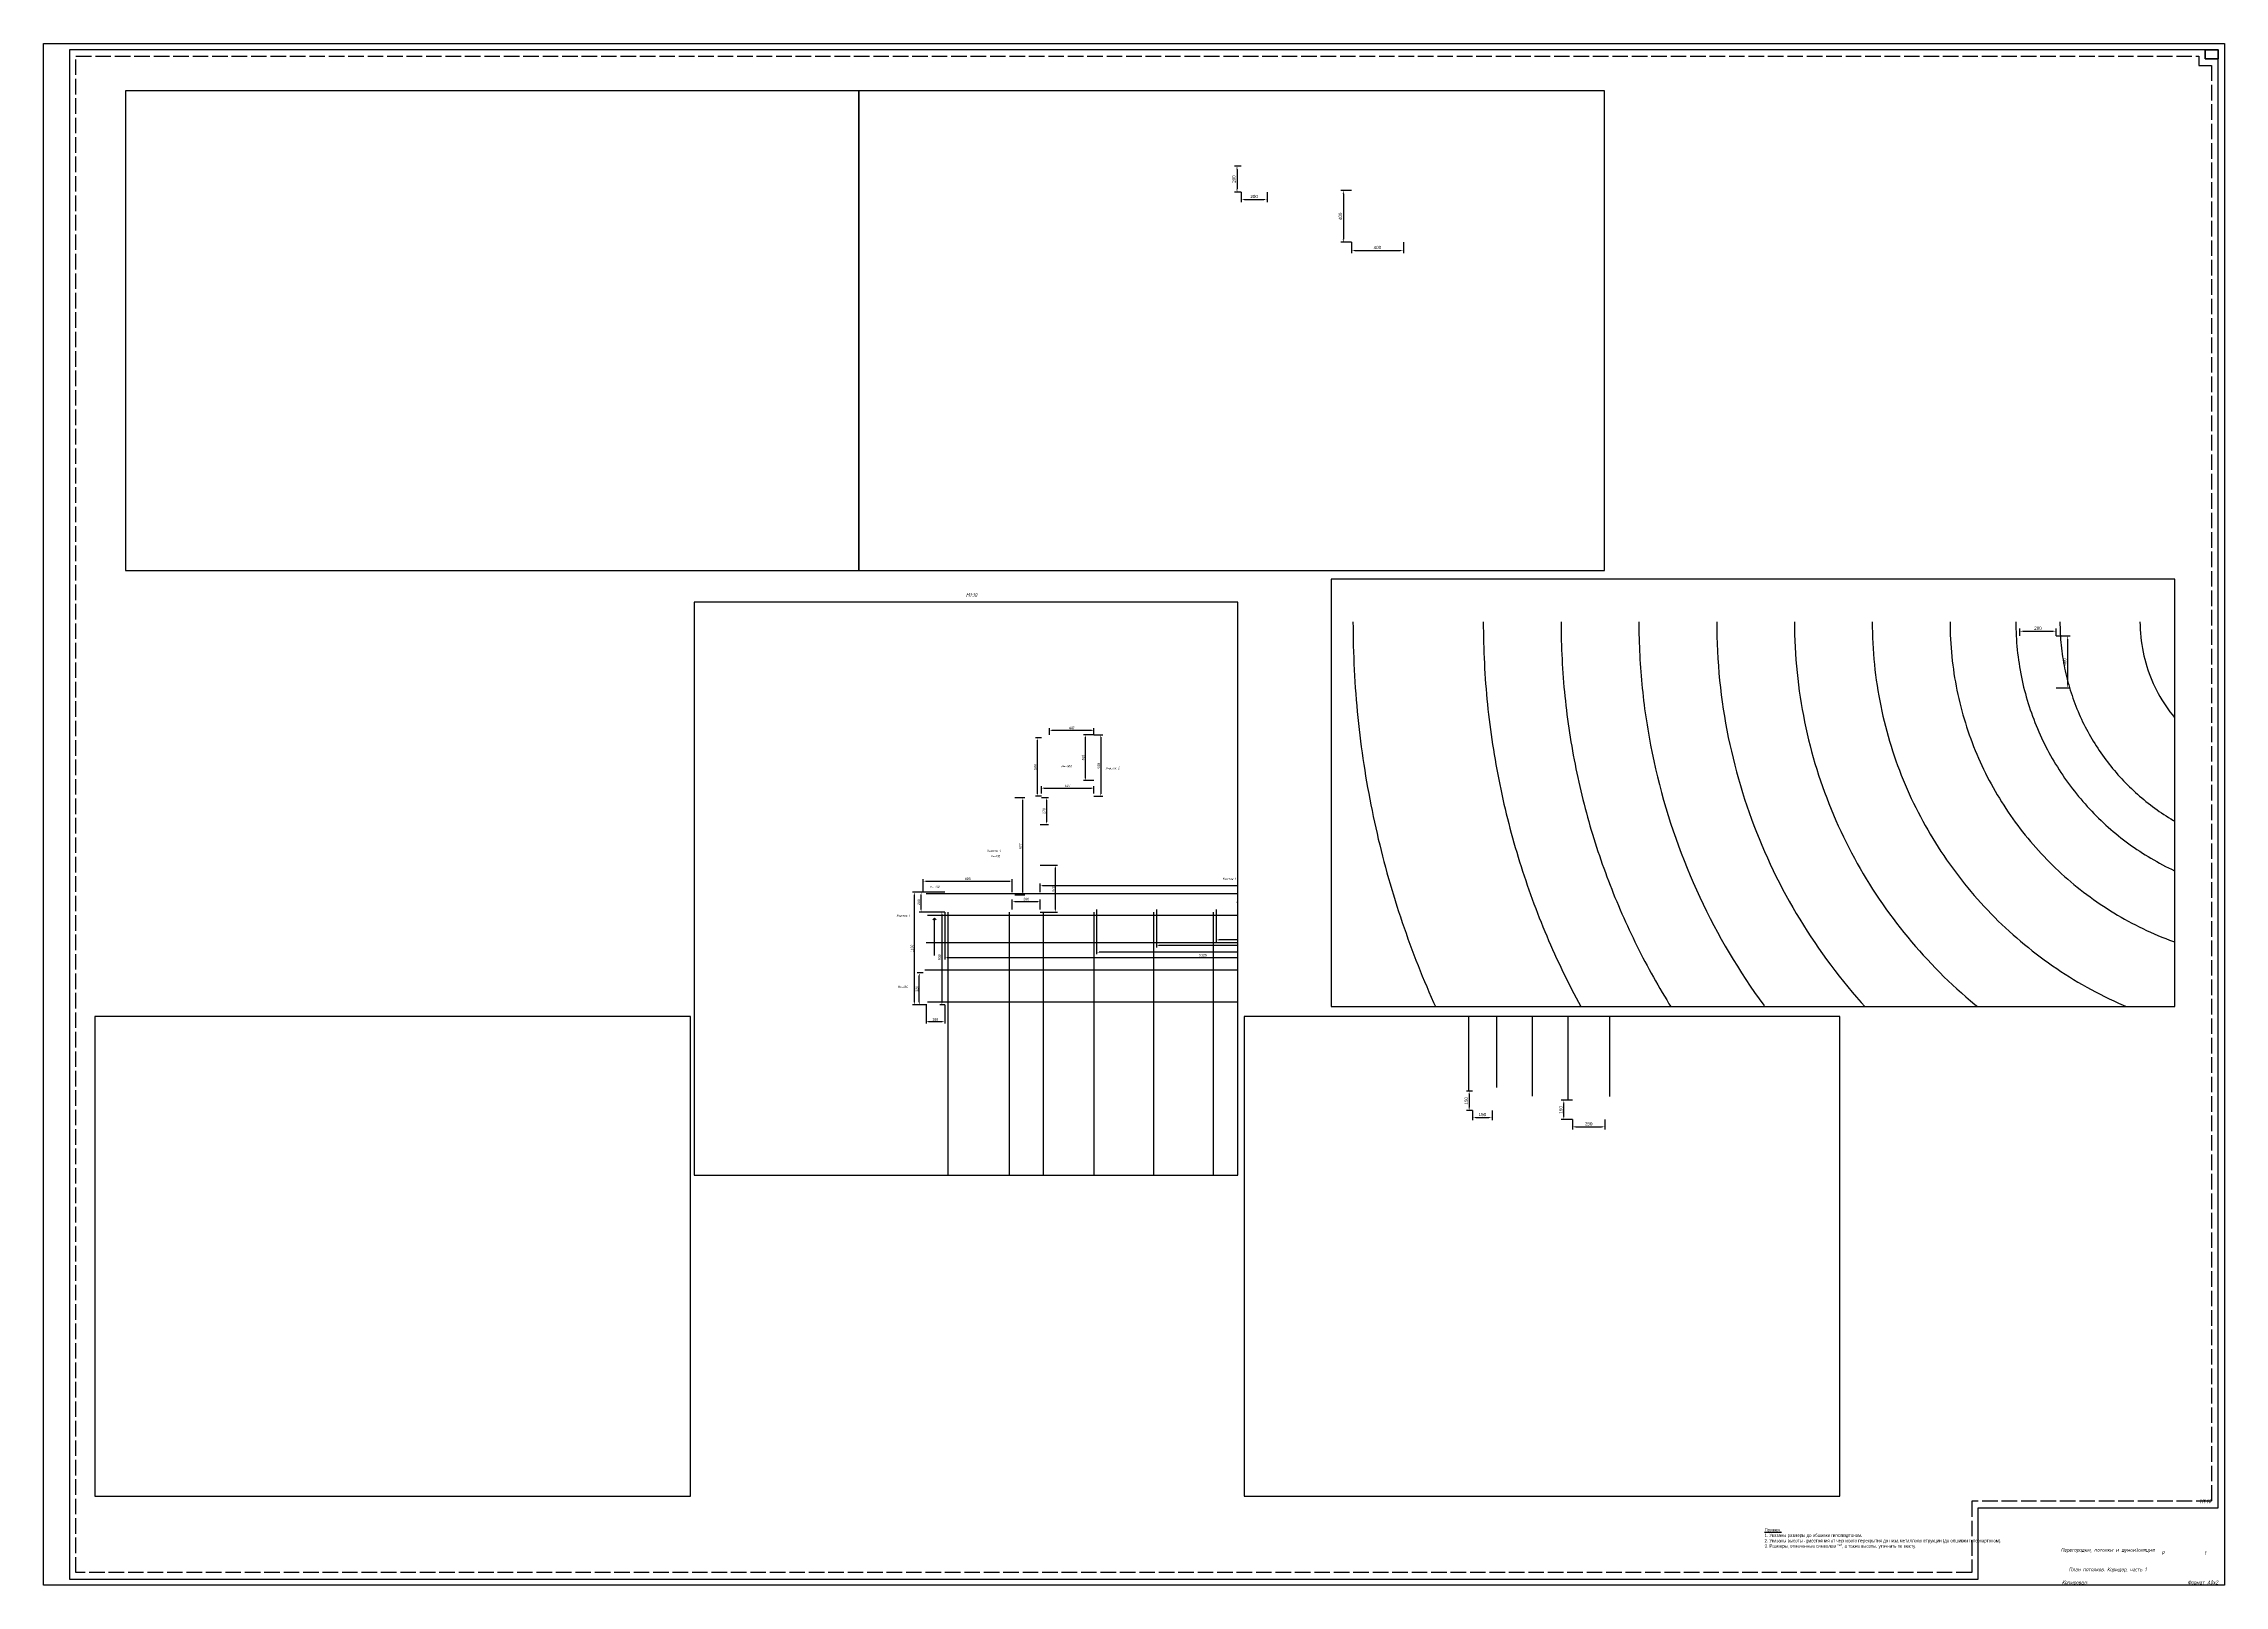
# Paper-space layout 'Лист1' of a CAD drawing. Header units: millimetres. Extents: x 112 to 1794, y 48 to 1237.
# The model-space entities are those that its viewports show. They can reach past a viewport. Long polylines and large blocks are cut down to what shows.
import ezdxf
from ezdxf.enums import TextEntityAlignment as Align

# ---------------------------------------------------------------- set-up
doc = ezdxf.new("R2010")
doc.units = ezdxf.units.MM
doc.header["$PDMODE"] = 34
doc.header["$PDSIZE"] = 25
doc.linetypes.add('ACAD_ISO02W100', pattern=[15, 12, -3])
doc.linetypes.add('ACAD_ISO10W100', pattern=[18.5, 12, -3, 0.5, -3])
doc.layers.add('08 Размеры', color=7, linetype='Continuous')
doc.layers.add('stamp', color=7, linetype='Continuous')
doc.layers.add('100 noprint', color=1, linetype='Continuous', plot=False)
doc.styles.get("Standard").update_dxf_attribs({"font": 'Ubuntu-R.ttf'})
doc.styles.add('ГОСТ-ISOCPEUR', font='isocpeui.ttf', dxfattribs={"width": 0.8})
doc.dimstyles.new('ISO-25', dxfattribs={"dimtxt": 2.5, "dimasz": 2.5, "dimexe": 1.25, "dimexo": 0.625, "dimtad": 1, "dimtxsty": 'Standard', "dimcen": 2.5, "dimadec": 0, "dimazin": 0, "dimtfac": 1, "dimtmove": 0, "dimatfit": 3, "dimfxl": 1, "dimarcsym": 0})

# ---------------------------------------------------------------- blocks, each defined once
blk = doc.blocks.new('*D2299')
at = {"layer": '08 Размеры', "color": 0, "lineweight": -2}
for p, q in [((7714, 8720), (7576, 8720)), ((7596, 7615), (7596, 8695)), ((7696, 7590), (7576, 7590))]:
    blk.add_line(p, q, dxfattribs=at)
at = {"layer": '08 Размеры', "color": 0}
for points in [[(7600, 8695), (7591, 8695), (7596, 8720)], [(7591, 7615), (7600, 7615), (7596, 7590)]]:
    blk.add_solid(points, dxfattribs=at)
at = {"layer": 'Defpoints', "color": 0}
for p in [(7596, 8720), (7714, 8720), (7696, 7590)]:
    blk.add_point(p, dxfattribs=at)
at = {"layer": '08 Размеры', "color": 0, "insert": (7572, 8155), "char_height": 25, "attachment_point": 5, "rotation": 90}
blk.add_mtext('1130', dxfattribs=at)
blk = doc.blocks.new('*D2300')
at = {"layer": '08 Размеры', "color": 0, "lineweight": -2}
for p, q in [((7686, 8720), (7686, 8851)), ((7711, 8831), (8554, 8831)), ((8579, 8720), (8579, 8851))]:
    blk.add_line(p, q, dxfattribs=at)
at = {"layer": '08 Размеры', "color": 0}
for points in [[(7711, 8835), (7711, 8827), (7686, 8831)], [(8554, 8827), (8554, 8835), (8579, 8831)]]:
    blk.add_solid(points, dxfattribs=at)
at = {"layer": 'Defpoints', "color": 0}
for p in [(8579, 8831), (7686, 8720), (8579, 8720)]:
    blk.add_point(p, dxfattribs=at)
at = {"layer": '08 Размеры', "color": 0, "insert": (8132, 8854), "char_height": 25, "attachment_point": 5}
blk.add_mtext('893', dxfattribs=at)
blk = doc.blocks.new('*D2301')
at = {"layer": '08 Размеры', "color": 0, "lineweight": -2}
for p, q in [((7901, 8520), (7853, 8520)), ((7873, 8495), (7873, 7615)), ((7901, 7590), (7853, 7590))]:
    blk.add_line(p, q, dxfattribs=at)
at = {"layer": '08 Размеры', "color": 0}
for points in [[(7877, 8495), (7869, 8495), (7873, 8520)], [(7869, 7615), (7877, 7615), (7873, 7590)]]:
    blk.add_solid(points, dxfattribs=at)
at = {"layer": 'Defpoints', "color": 0}
for p in [(7901, 8520), (7873, 7590), (7901, 7590)]:
    blk.add_point(p, dxfattribs=at)
at = {"layer": '08 Размеры', "color": 0, "insert": (7850, 8068), "char_height": 25, "attachment_point": 5, "rotation": 90}
blk.add_mtext('930', dxfattribs=at)
blk = doc.blocks.new('*D2302')
at = {"layer": '08 Размеры', "color": 0, "lineweight": -2}
for p, q in [((7901, 8520), (7901, 8045)), ((13026, 8520), (13026, 8045)), ((7926, 8065), (13001, 8065))]:
    blk.add_line(p, q, dxfattribs=at)
at = {"layer": '08 Размеры', "color": 0}
for points in [[(7926, 8069), (7926, 8061), (7901, 8065)], [(13001, 8061), (13001, 8069), (13026, 8065)]]:
    blk.add_solid(points, dxfattribs=at)
at = {"layer": 'Defpoints', "color": 0}
for p in [(7901, 8520), (13026, 8520), (13026, 8065)]:
    blk.add_point(p, dxfattribs=at)
at = {"layer": '08 Размеры', "color": 0, "insert": (10493, 8088), "char_height": 25, "attachment_point": 5}
blk.add_mtext('5125', dxfattribs=at)
blk = doc.blocks.new('*D2303')
at = {"layer": '08 Размеры', "color": 0, "lineweight": -2}
for p, q in [((8606, 9670), (8705, 9670)), ((8685, 8718), (8685, 9645)), ((8606, 8693), (8705, 8693))]:
    blk.add_line(p, q, dxfattribs=at)
at = {"layer": '08 Размеры', "color": 0}
for points in [[(8689, 9645), (8681, 9645), (8685, 9670)], [(8681, 8718), (8689, 8718), (8685, 8693)]]:
    blk.add_solid(points, dxfattribs=at)
at = {"layer": 'Defpoints', "color": 0}
for p in [(8606, 9670), (8685, 9670), (8606, 8693)]:
    blk.add_point(p, dxfattribs=at)
at = {"layer": '08 Размеры', "color": 0, "insert": (8662, 9182), "char_height": 25, "attachment_point": 5, "rotation": 90}
blk.add_mtext('977', dxfattribs=at)
blk = doc.blocks.new('*D2304')
at = {"layer": '08 Размеры', "color": 0, "lineweight": -2}
for p, q in [((8859, 8720), (8859, 8808)), ((8884, 8788), (13001, 8788)), ((13026, 8720), (13026, 8808))]:
    blk.add_line(p, q, dxfattribs=at)
at = {"layer": '08 Размеры', "color": 0}
for points in [[(8884, 8792), (8884, 8784), (8859, 8788)], [(13001, 8784), (13001, 8792), (13026, 8788)]]:
    blk.add_solid(points, dxfattribs=at)
at = {"layer": 'Defpoints', "color": 0}
for p in [(13026, 8788), (8859, 8720), (13026, 8720)]:
    blk.add_point(p, dxfattribs=at)
at = {"layer": '08 Размеры', "color": 0, "insert": (10942, 8811), "char_height": 25, "attachment_point": 5}
blk.add_mtext('4168', dxfattribs=at)
blk = doc.blocks.new('*D2308')
at = {"layer": '08 Размеры', "color": 0, "lineweight": -2}
for p, q in [((7714, 7590), (7714, 7401)), ((7901, 7590), (7901, 7401)), ((7739, 7421), (7876, 7421))]:
    blk.add_line(p, q, dxfattribs=at)
at = {"layer": '08 Размеры', "color": 0}
for points in [[(7739, 7425), (7739, 7417), (7714, 7421)], [(7876, 7417), (7876, 7425), (7901, 7421)]]:
    blk.add_solid(points, dxfattribs=at)
at = {"layer": 'Defpoints', "color": 0}
for p in [(7714, 7590), (7901, 7590), (7901, 7421)]:
    blk.add_point(p, dxfattribs=at)
at = {"layer": '08 Размеры', "color": 0, "insert": (7807, 7444), "char_height": 25, "attachment_point": 5}
blk.add_mtext('188', dxfattribs=at)
blk = doc.blocks.new('*D2309')
at = {"layer": '08 Размеры', "color": 0, "lineweight": -2}
for p, q in [((7686, 7910), (7626, 7910)), ((7646, 7615), (7646, 7885)), ((7723, 7590), (7626, 7590))]:
    blk.add_line(p, q, dxfattribs=at)
at = {"layer": '08 Размеры', "color": 0}
for points in [[(7650, 7885), (7642, 7885), (7646, 7910)], [(7642, 7615), (7650, 7615), (7646, 7590)]]:
    blk.add_solid(points, dxfattribs=at)
at = {"layer": 'Defpoints', "color": 0}
for p in [(7646, 7910), (7686, 7910), (7723, 7590)]:
    blk.add_point(p, dxfattribs=at)
at = {"layer": '08 Размеры', "color": 0, "insert": (7623, 7750), "char_height": 25, "attachment_point": 5, "rotation": 90}
blk.add_mtext('320', dxfattribs=at)
blk = doc.blocks.new('*D2310')
at = {"layer": '08 Размеры', "color": 0, "lineweight": -2}
for p, q in [((7901, 8720), (7644, 8720)), ((7664, 8545), (7664, 8695)), ((7901, 8520), (7644, 8520))]:
    blk.add_line(p, q, dxfattribs=at)
at = {"layer": '08 Размеры', "color": 0}
for points in [[(7668, 8695), (7660, 8695), (7664, 8720)], [(7660, 8545), (7668, 8545), (7664, 8520)]]:
    blk.add_solid(points, dxfattribs=at)
at = {"layer": 'Defpoints', "color": 0}
for p in [(7664, 8720), (7901, 8720), (7901, 8520)]:
    blk.add_point(p, dxfattribs=at)
at = {"layer": '08 Размеры', "color": 0, "insert": (7641, 8620), "char_height": 25, "attachment_point": 5, "rotation": 90}
blk.add_mtext('200', dxfattribs=at)
blk = doc.blocks.new('*D2312')
at = {"layer": '08 Размеры', "color": 0, "lineweight": -2}
for p, q in [((8579, 8548), (8579, 8648)), ((8604, 8628), (8834, 8628)), ((8859, 8548), (8859, 8648))]:
    blk.add_line(p, q, dxfattribs=at)
at = {"layer": '08 Размеры', "color": 0}
for points in [[(8604, 8632), (8604, 8624), (8579, 8628)], [(8834, 8624), (8834, 8632), (8859, 8628)]]:
    blk.add_solid(points, dxfattribs=at)
at = {"layer": 'Defpoints', "color": 0}
for p in [(8859, 8628), (8579, 8548), (8859, 8548)]:
    blk.add_point(p, dxfattribs=at)
at = {"layer": '08 Размеры', "color": 0, "insert": (8719, 8651), "char_height": 25, "attachment_point": 5}
blk.add_mtext('280', dxfattribs=at)
blk = doc.blocks.new('*D2317')
at = {"layer": '08 Размеры', "color": 0, "lineweight": -2}
for p, q in [((10626, 8548), (10626, 8221)), ((13026, 8548), (13026, 8221)), ((13001, 8241), (10651, 8241))]:
    blk.add_line(p, q, dxfattribs=at)
at = {"layer": '08 Размеры', "color": 0}
for points in [[(10651, 8245), (10651, 8237), (10626, 8241)], [(13001, 8237), (13001, 8245), (13026, 8241)]]:
    blk.add_solid(points, dxfattribs=at)
at = {"layer": 'Defpoints', "color": 0}
for p in [(10626, 8548), (13026, 8548), (10626, 8241)]:
    blk.add_point(p, dxfattribs=at)
at = {"layer": '08 Размеры', "color": 0, "insert": (11826, 8264), "char_height": 25, "attachment_point": 5}
blk.add_mtext('2400', dxfattribs=at)
blk = doc.blocks.new('*D2318')
at = {"layer": '08 Размеры', "color": 0, "lineweight": -2}
for p, q in [((10026, 8548), (10026, 8165)), ((13026, 8548), (13026, 8165)), ((13001, 8185), (10051, 8185))]:
    blk.add_line(p, q, dxfattribs=at)
at = {"layer": '08 Размеры', "color": 0}
for points in [[(10051, 8189), (10051, 8180), (10026, 8185)], [(13001, 8180), (13001, 8189), (13026, 8185)]]:
    blk.add_solid(points, dxfattribs=at)
at = {"layer": 'Defpoints', "color": 0}
for p in [(10026, 8548), (13026, 8548), (10026, 8185)]:
    blk.add_point(p, dxfattribs=at)
at = {"layer": '08 Размеры', "color": 0, "insert": (11526, 8208), "char_height": 25, "attachment_point": 5}
blk.add_mtext('3000', dxfattribs=at)
blk = doc.blocks.new('*D2319')
at = {"layer": '08 Размеры', "color": 0, "lineweight": -2}
for p, q in [((9426, 8548), (9426, 8098)), ((13026, 8548), (13026, 8098)), ((13001, 8118), (9451, 8118))]:
    blk.add_line(p, q, dxfattribs=at)
at = {"layer": '08 Размеры', "color": 0}
for points in [[(9451, 8122), (9451, 8114), (9426, 8118)], [(13001, 8114), (13001, 8122), (13026, 8118)]]:
    blk.add_solid(points, dxfattribs=at)
at = {"layer": 'Defpoints', "color": 0}
for p in [(9426, 8548), (13026, 8548), (9426, 8118)]:
    blk.add_point(p, dxfattribs=at)
at = {"layer": '08 Размеры', "color": 0, "insert": (11226, 8141), "char_height": 25, "attachment_point": 5}
blk.add_mtext('3600', dxfattribs=at)
blk = doc.blocks.new('*D2320')
at = {"layer": '08 Размеры', "color": 0, "lineweight": -2}
for p, q in [((8871, 9670), (8941, 9670)), ((8921, 9645), (8921, 9425)), ((8859, 9400), (8941, 9400))]:
    blk.add_line(p, q, dxfattribs=at)
at = {"layer": '08 Размеры', "color": 0}
for points in [[(8925, 9645), (8917, 9645), (8921, 9670)], [(8917, 9425), (8925, 9425), (8921, 9400)]]:
    blk.add_solid(points, dxfattribs=at)
at = {"layer": 'Defpoints', "color": 0}
for p in [(8871, 9670), (8859, 9400), (8921, 9400)]:
    blk.add_point(p, dxfattribs=at)
at = {"layer": '08 Размеры', "color": 0, "insert": (8898, 9535), "char_height": 25, "attachment_point": 5, "rotation": 90}
blk.add_mtext('270', dxfattribs=at)
blk = doc.blocks.new('*D2321')
at = {"layer": '08 Размеры', "color": 0, "lineweight": -2}
for p, q in [((8859, 8990), (9032, 8990)), ((9012, 8545), (9012, 8965)), ((8859, 8520), (9032, 8520))]:
    blk.add_line(p, q, dxfattribs=at)
at = {"layer": '08 Размеры', "color": 0}
for points in [[(9016, 8965), (9008, 8965), (9012, 8990)], [(9008, 8545), (9016, 8545), (9012, 8520)]]:
    blk.add_solid(points, dxfattribs=at)
at = {"layer": 'Defpoints', "color": 0}
for p in [(8859, 8990), (9012, 8990), (8859, 8520)]:
    blk.add_point(p, dxfattribs=at)
at = {"layer": '08 Размеры', "color": 0, "insert": (8989, 8750), "char_height": 25, "attachment_point": 5, "rotation": 90}
blk.add_mtext('470', dxfattribs=at)
blk = doc.blocks.new('*D2322')
at = {"layer": '08 Размеры', "color": 0, "lineweight": -2}
for p, q in [((8951, 10300), (8951, 10365)), ((8976, 10345), (9373, 10345)), ((9398, 10300), (9398, 10365))]:
    blk.add_line(p, q, dxfattribs=at)
at = {"layer": '08 Размеры', "color": 0}
for points in [[(8976, 10349), (8976, 10341), (8951, 10345)], [(9373, 10341), (9373, 10349), (9398, 10345)]]:
    blk.add_solid(points, dxfattribs=at)
at = {"layer": 'Defpoints', "color": 0}
for p in [(8951, 10300), (9398, 10345), (9398, 10300)]:
    blk.add_point(p, dxfattribs=at)
at = {"layer": '08 Размеры', "color": 0, "insert": (9175, 10368), "char_height": 25, "attachment_point": 5}
blk.add_mtext('447', dxfattribs=at)
blk = doc.blocks.new('*D2323')
at = {"layer": '08 Размеры', "color": 0, "lineweight": -2}
for p, q in [((8871, 9710), (8871, 9785)), ((8896, 9765), (9373, 9765)), ((9398, 9710), (9398, 9785))]:
    blk.add_line(p, q, dxfattribs=at)
at = {"layer": '08 Размеры', "color": 0}
for points in [[(8896, 9769), (8896, 9761), (8871, 9765)], [(9373, 9761), (9373, 9769), (9398, 9765)]]:
    blk.add_solid(points, dxfattribs=at)
at = {"layer": 'Defpoints', "color": 0}
for p in [(9398, 9765), (8871, 9710), (9398, 9710)]:
    blk.add_point(p, dxfattribs=at)
at = {"layer": '08 Размеры', "color": 0, "insert": (9135, 9788), "char_height": 25, "attachment_point": 5}
blk.add_mtext('527', dxfattribs=at)
blk = doc.blocks.new('*D2324')
at = {"layer": '08 Размеры', "color": 0, "lineweight": -2}
for p, q in [((8871, 10270), (8812, 10270)), ((8832, 9708), (8832, 10245)), ((8871, 9683), (8812, 9683))]:
    blk.add_line(p, q, dxfattribs=at)
at = {"layer": '08 Размеры', "color": 0}
for points in [[(8836, 10245), (8828, 10245), (8832, 10270)], [(8828, 9708), (8836, 9708), (8832, 9683)]]:
    blk.add_solid(points, dxfattribs=at)
at = {"layer": 'Defpoints', "color": 0}
for p in [(8832, 10270), (8871, 10270), (8871, 9683)]:
    blk.add_point(p, dxfattribs=at)
at = {"layer": '08 Размеры', "color": 0, "insert": (8809, 9976), "char_height": 25, "attachment_point": 5, "rotation": 90}
blk.add_mtext('588', dxfattribs=at)
blk = doc.blocks.new('*D2336')
at = {"layer": '08 Размеры', "color": 0, "lineweight": -2}
for p, q in [((9398, 10300), (9293, 10300)), ((9313, 9865), (9313, 10275)), ((9398, 9840), (9293, 9840))]:
    blk.add_line(p, q, dxfattribs=at)
at = {"layer": '08 Размеры', "color": 0}
for points in [[(9317, 10275), (9309, 10275), (9313, 10300)], [(9309, 9865), (9317, 9865), (9313, 9840)]]:
    blk.add_solid(points, dxfattribs=at)
at = {"layer": 'Defpoints', "color": 0}
for p in [(9313, 10300), (9398, 10300), (9398, 9840)]:
    blk.add_point(p, dxfattribs=at)
at = {"layer": '08 Размеры', "color": 0, "insert": (9290, 10070), "char_height": 25, "attachment_point": 5, "rotation": 90}
blk.add_mtext('460', dxfattribs=at)
blk = doc.blocks.new('*D2338')
at = {"layer": '08 Размеры', "color": 0, "lineweight": -2}
for p, q in [((9398, 10300), (9487, 10300)), ((9467, 10275), (9467, 9708)), ((9398, 9683), (9487, 9683))]:
    blk.add_line(p, q, dxfattribs=at)
at = {"layer": '08 Размеры', "color": 0}
for points in [[(9471, 10275), (9463, 10275), (9467, 10300)], [(9463, 9708), (9471, 9708), (9467, 9683)]]:
    blk.add_solid(points, dxfattribs=at)
at = {"layer": 'Defpoints', "color": 0}
for p in [(9398, 10300), (9398, 9683), (9467, 9683)]:
    blk.add_point(p, dxfattribs=at)
at = {"layer": '08 Размеры', "color": 0, "insert": (9444, 9991), "char_height": 25, "attachment_point": 5, "rotation": 90}
blk.add_mtext('618', dxfattribs=at)
blk = doc.blocks.new('*D2453')
at = {"layer": '08 Размеры', "color": 0, "lineweight": -2}
for p, q in [((19777, 3663), (19777, 3587)), ((19802, 3607), (20002, 3607)), ((20027, 3663), (20027, 3587))]:
    blk.add_line(p, q, dxfattribs=at)
at = {"layer": '08 Размеры', "color": 0}
for points in [[(19802, 3612), (19802, 3603), (19777, 3607)], [(20002, 3603), (20002, 3612), (20027, 3607)]]:
    blk.add_solid(points, dxfattribs=at)
at = {"layer": 'Defpoints', "color": 0}
for p in [(19777, 3663), (20027, 3663), (20027, 3607)]:
    blk.add_point(p, dxfattribs=at)
at = {"layer": '08 Размеры', "color": 0, "insert": (19902, 3630), "char_height": 25, "attachment_point": 5}
blk.add_mtext('250', dxfattribs=at)
blk = doc.blocks.new('*D2454')
at = {"layer": '08 Размеры', "color": 0, "lineweight": -2}
for p, q in [((19777, 3813), (19690, 3813)), ((19710, 3688), (19710, 3788)), ((19777, 3663), (19690, 3663))]:
    blk.add_line(p, q, dxfattribs=at)
at = {"layer": '08 Размеры', "color": 0}
for points in [[(19714, 3788), (19706, 3788), (19710, 3813)], [(19706, 3688), (19714, 3688), (19710, 3663)]]:
    blk.add_solid(points, dxfattribs=at)
at = {"layer": 'Defpoints', "color": 0}
for p in [(19710, 3813), (19777, 3813), (19777, 3663)]:
    blk.add_point(p, dxfattribs=at)
at = {"layer": '08 Размеры', "color": 0, "insert": (19687, 3738), "char_height": 25, "attachment_point": 5, "rotation": 90}
blk.add_mtext('150', dxfattribs=at)
blk = doc.blocks.new('*D2600')
at = {"layer": '08 Размеры', "color": 0, "lineweight": -2}
for p, q in [((19007, 3883), (18960, 3883)), ((19007, 3733), (18960, 3733)), ((18980, 3858), (18980, 3758))]:
    blk.add_line(p, q, dxfattribs=at)
at = {"layer": '08 Размеры', "color": 0}
for points in [[(18985, 3858), (18976, 3858), (18980, 3883)], [(18976, 3758), (18985, 3758), (18980, 3733)]]:
    blk.add_solid(points, dxfattribs=at)
at = {"layer": 'Defpoints', "color": 0}
for p in [(19007, 3883), (18980, 3733), (19007, 3733)]:
    blk.add_point(p, dxfattribs=at)
at = {"layer": '08 Размеры', "color": 0, "insert": (18957, 3808), "char_height": 25, "attachment_point": 5, "rotation": 90}
blk.add_mtext('150', dxfattribs=at)
blk = doc.blocks.new('*D2601')
at = {"layer": '08 Размеры', "color": 0, "lineweight": -2}
for p, q in [((4682, -4869), (4682, -4813)), ((4707, -4833), (4937, -4833)), ((4962, -4869), (4962, -4813))]:
    blk.add_line(p, q, dxfattribs=at)
at = {"layer": '08 Размеры', "color": 0}
for points in [[(4707, -4829), (4707, -4837), (4682, -4833)], [(4937, -4837), (4937, -4829), (4962, -4833)]]:
    blk.add_solid(points, dxfattribs=at)
at = {"layer": 'Defpoints', "color": 0}
for p in [(4682, -4869), (4962, -4833), (4962, -4869)]:
    blk.add_point(p, dxfattribs=at)
at = {"layer": '08 Размеры', "color": 0, "insert": (4822, -4810), "char_height": 25, "attachment_point": 5}
blk.add_mtext('280', dxfattribs=at)
blk = doc.blocks.new('*D2602')
at = {"layer": '08 Размеры', "color": 0, "lineweight": -2}
for p, q in [((4962, -4869), (5071, -4869)), ((5051, -4894), (5051, -5244)), ((4962, -5269), (5071, -5269))]:
    blk.add_line(p, q, dxfattribs=at)
at = {"layer": '08 Размеры', "color": 0}
for points in [[(5055, -4894), (5047, -4894), (5051, -4869)], [(5047, -5244), (5055, -5244), (5051, -5269)]]:
    blk.add_solid(points, dxfattribs=at)
at = {"layer": 'Defpoints', "color": 0}
for p in [(4962, -4869), (4962, -5269), (5051, -5269)]:
    blk.add_point(p, dxfattribs=at)
at = {"layer": '08 Размеры', "color": 0, "insert": (5028, -5069), "char_height": 25, "attachment_point": 5, "rotation": 90}
blk.add_mtext('400', dxfattribs=at)
blk = doc.blocks.new('*D2603')
at = {"layer": '08 Размеры', "color": 0, "lineweight": -2}
for p, q in [((-2792, 22396), (-2844, 22396)), ((-2824, 22371), (-2824, 22221)), ((-2792, 22196), (-2844, 22196))]:
    blk.add_line(p, q, dxfattribs=at)
at = {"layer": '08 Размеры', "color": 0}
for points in [[(-2820, 22371), (-2829, 22371), (-2824, 22396)], [(-2829, 22221), (-2820, 22221), (-2824, 22196)]]:
    blk.add_solid(points, dxfattribs=at)
at = {"layer": 'Defpoints', "color": 0}
for p in [(-2792, 22396), (-2824, 22196), (-2792, 22196)]:
    blk.add_point(p, dxfattribs=at)
at = {"layer": '08 Размеры', "color": 0, "insert": (-2848, 22296), "char_height": 25, "attachment_point": 5, "rotation": 90}
blk.add_mtext('200', dxfattribs=at)
blk = doc.blocks.new('*D2604')
at = {"layer": '08 Размеры', "color": 0, "lineweight": -2}
for p, q in [((-2792, 22196), (-2792, 22119)), ((-2767, 22139), (-2617, 22139)), ((-2592, 22196), (-2592, 22119))]:
    blk.add_line(p, q, dxfattribs=at)
at = {"layer": '08 Размеры', "color": 0}
for points in [[(-2767, 22143), (-2767, 22135), (-2792, 22139)], [(-2617, 22135), (-2617, 22143), (-2592, 22139)]]:
    blk.add_solid(points, dxfattribs=at)
at = {"layer": 'Defpoints', "color": 0}
for p in [(-2792, 22196), (-2592, 22196), (-2592, 22139)]:
    blk.add_point(p, dxfattribs=at)
at = {"layer": '08 Размеры', "color": 0, "insert": (-2692, 22162), "char_height": 25, "attachment_point": 5}
blk.add_mtext('200', dxfattribs=at)
blk = doc.blocks.new('*D2677')
at = {"layer": '08 Размеры', "color": 0, "lineweight": -2}
for p, q in [((-1941, 22209), (-2024, 22209)), ((-2004, 22184), (-2004, 21834)), ((-1941, 21809), (-2024, 21809))]:
    blk.add_line(p, q, dxfattribs=at)
at = {"layer": '08 Размеры', "color": 0}
for points in [[(-2000, 22184), (-2009, 22184), (-2004, 22209)], [(-2009, 21834), (-2000, 21834), (-2004, 21809)]]:
    blk.add_solid(points, dxfattribs=at)
at = {"layer": 'Defpoints', "color": 0}
for p in [(-1941, 22209), (-2004, 21809), (-1941, 21809)]:
    blk.add_point(p, dxfattribs=at)
at = {"layer": '08 Размеры', "color": 0, "insert": (-2027, 22009), "char_height": 25, "attachment_point": 5, "rotation": 90}
blk.add_mtext('400', dxfattribs=at)
blk = doc.blocks.new('*D2678')
at = {"layer": '08 Размеры', "color": 0, "lineweight": -2}
for p, q in [((-1941, 21809), (-1941, 21726)), ((-1916, 21746), (-1566, 21746)), ((-1541, 21809), (-1541, 21726))]:
    blk.add_line(p, q, dxfattribs=at)
at = {"layer": '08 Размеры', "color": 0}
for points in [[(-1916, 21750), (-1916, 21742), (-1941, 21746)], [(-1566, 21742), (-1566, 21750), (-1541, 21746)]]:
    blk.add_solid(points, dxfattribs=at)
at = {"layer": 'Defpoints', "color": 0}
for p in [(-1941, 21809), (-1541, 21809), (-1541, 21746)]:
    blk.add_point(p, dxfattribs=at)
at = {"layer": '08 Размеры', "color": 0, "insert": (-1741, 21769), "char_height": 25, "attachment_point": 5}
blk.add_mtext('400', dxfattribs=at)
blk = doc.blocks.new('*D3060')
at = {"layer": '08 Размеры', "color": 0, "lineweight": -2}
for p, q in [((19007, 3733), (19007, 3659)), ((19157, 3733), (19157, 3659)), ((19032, 3679), (19132, 3679))]:
    blk.add_line(p, q, dxfattribs=at)
at = {"layer": '08 Размеры', "color": 0}
for points in [[(19032, 3683), (19032, 3675), (19007, 3679)], [(19132, 3675), (19132, 3683), (19157, 3679)]]:
    blk.add_solid(points, dxfattribs=at)
at = {"layer": 'Defpoints', "color": 0}
for p in [(19007, 3733), (19157, 3733), (19157, 3679)]:
    blk.add_point(p, dxfattribs=at)
at = {"layer": '08 Размеры', "color": 0, "insert": (19082, 3702), "char_height": 25, "attachment_point": 5}
blk.add_mtext('150', dxfattribs=at)

msp = doc.modelspace()

# ---------------------------------------------------------------- linework, layer by layer
at = {"layer": '08 Размеры'}
for p, q in [((7798.2, 8460.1), (7780.6, 8442.4)), ((7798.2, 8085.1), (7798.2, 8460.1)), ((7798.2, 8460.1), (7815.9, 8442.4))]:
    msp.add_line(p, q, dxfattribs=at)
at = {"layer": '100 noprint', "color": 1, "linetype": 'ACAD_ISO10W100', "lineweight": -2, "ltscale": 100, "flags": 128}
for points in [[(7716.2, 8706.6), (18975.4, 8706.6), (18975.4, 3883.3)], [(7727.2, 8490.1), (19191.9, 8490.1), (19191.9, 3910.3)], [(19469.5, 3843.5), (19469.5, 8212.6), (7713.7, 8212.6)], [(7727.2, 7620.1), (20061.9, 7620.1), (20061.9, 3840.3)]]:
    msp.add_lwpolyline(points, dxfattribs=at)
at = {"layer": '100 noprint', "color": 1, "linetype": 'ACAD_ISO10W100', "lineweight": -2, "ltscale": 100}
for points in [[(14001.2, 8520.1), (14001.2, -4759.4, -1), (-461, -4759.4)], [(12996.2, 8520.1), (12996.2, -4759.4, -1), (544, -4759.4)], [(12396.2, 8520.1), (12396.2, -4759.4, -1), (1144, -4759.4)], [(11796.2, 8520.1), (11796.2, -4759.4, -1), (1744, -4759.4)], [(11196.2, 8520.1), (11196.2, -4759.4, -1), (2344, -4759.4)], [(10596.2, 8520.1), (10596.2, -4759.4, -1), (2944, -4759.4)], [(9996.2, 8520.1), (9996.2, -4759.4, -1), (3544, -4759.4)], [(9396.2, 8520.1), (9396.2, -4759.4, -1), (4144, -4759.4)], [(8888.7, 8520.1), (8888.7, -4759.4, -1), (4651.5, -4759.4)], [(8548.7, 8520.1), (8548.7, -4759.4, -1), (4991.5, -4759.4)], [(7931.2, 8520.1), (7931.2, -4759.4, -1), (5609, -4759.4)]]:
    msp.add_lwpolyline(points, format="xyb", dxfattribs=at)
at = {"layer": '100 noprint', "color": 1, "lineweight": -2}
msp.add_lwpolyline([(7699.7, 7940.1), (19741.9, 7940.1), (19741.9, 3813.3)], dxfattribs=at)

# ---------------------------------------------------------------- texts
at = {"layer": '08 Размеры', "style": 'ГОСТ-ISOCPEUR', "width": 0.8}
for s, p in [('H=-300', (9122.6, 9984.7)), ('Участок 2', (9585.7, 9966.5)), ('Участок 1', (8392.4, 9135.2)), ('H=-110', (8408, 9081.9)), ('H=-110', (7798.5, 8774.5)), ('Участок 1', (10756.5, 8853.8)), ('H=-110', (10874, 8619.8)), ('Участок 1', (7484.3, 8485)), ('H=-180', (7478.9, 7769.7))]:
    msp.add_text(s, height=25, dxfattribs=at).set_placement(p, align=Align.MIDDLE)

# ---------------------------------------------------------------- dimensions: what is measured, and where the dimension line sits
at = {"layer": '08 Размеры'}
for base, p1, p2, picture, middle in [((-2824.5, 22195.6), (-2791.7, 22395.6), (-2791.7, 22195.6), '*D2603', (-2847.5, 22295.6)), ((-2004.4, 21808.6), (-1940.6, 22208.6), (-1940.6, 21808.6), '*D2677', (-2027.5, 22008.6)), ((9313.2, 10300.1), (9398.2, 9840.1), (9398.2, 10300.1), '*D2336', (9290.2, 10070.1)), ((8921.1, 9400.1), (8871.2, 9670.1), (8858.7, 9400.1), '*D2320', (8898.1, 9535.1)), ((7646.2, 7910.1), (7723.2, 7590.1), (7686.2, 7910.1), '*D2309', (7623.1, 7750.1)), ((18980.4, 3733.3), (19006.9, 3883.3), (19006.9, 3733.3), '*D2600', (18957.3, 3808.3)), ((19709.9, 3813.3), (19776.9, 3663.3), (19776.9, 3813.3), '*D2454', (19686.9, 3738.3))]:
    dim = msp.add_linear_dim(base=base, p1=p1, p2=p2, angle=90, dimstyle='ISO-25', override={"dimtxt": 25, "dimasz": 25, "dimexe": 20, "dimexo": 0, "dimgap": 10, "dimdec": 0}, dxfattribs=at)
    dim.commit()
    dim.dimension.update_dxf_attribs({"geometry": picture, "text_midpoint": middle})
for base, p1, p2, picture, middle in [((-2591.7, 22139), (-2791.7, 22195.6), (-2591.7, 22195.6), '*D2604', (-2691.7, 22139)), ((9426.2, 8117.9), (13026.2, 8548.1), (9426.2, 8548.1), '*D2319', (11226.2, 8117.9)), ((10026.2, 8184.6), (13026.2, 8548.1), (10026.2, 8548.1), '*D2318', (11526.2, 8184.6)), ((10626.2, 8241.1), (13026.2, 8548.1), (10626.2, 8548.1), '*D2317', (11826.2, 8241.1)), ((19156.9, 3679.2), (19006.9, 3733.3), (19156.9, 3733.3), '*D3060', (19081.9, 3679.2))]:
    dim = msp.add_linear_dim(base=base, p1=p1, p2=p2, dimstyle='ISO-25', override={"dimtxt": 25, "dimasz": 25, "dimexe": 20, "dimexo": 0, "dimgap": 10, "dimdec": 0}, dxfattribs=at)
    dim.commit()
    dim.dimension.update_dxf_attribs({"geometry": picture, "text_midpoint": middle, "dimtype": 160})
for base, p1, p2, picture, middle in [((-1540.6, 21745.8), (-1940.6, 21808.6), (-1540.6, 21808.6), '*D2678', (-1740.6, 21768.8)), ((8858.7, 8627.9), (8578.7, 8548.1), (8858.7, 8548.1), '*D2312', (8718.7, 8650.9)), ((7901.2344026, 7421.034393), (7713.7344026, 7590.1152621), (7901.2344026, 7590.1152621), '*D2308', (7807.4844026, 7444.0935561)), ((20026.9, 3607.4), (19776.9, 3663.3), (20026.9, 3663.3), '*D2453', (19901.9, 3630.4)), ((4961.5, -4833), (4681.5, -4869.4), (4961.5, -4869.4), '*D2601', (4821.5, -4810))]:
    dim = msp.add_linear_dim(base=base, p1=p1, p2=p2, dimstyle='ISO-25', override={"dimtxt": 25, "dimasz": 25, "dimexe": 20, "dimexo": 0, "dimgap": 10, "dimdec": 0}, dxfattribs=at)
    dim.commit()
    dim.dimension.update_dxf_attribs({"geometry": picture, "text_midpoint": middle})
at = {"layer": '08 Размеры', "color": 5}
for base, p1, p2, picture, middle in [((8831.7321101, 10270.1152621), (8871.2344026, 9682.6152621), (8871.2344026, 10270.1152621), '*D2324', (8808.672947, 9976.3652621)), ((9466.8250667, 9682.6152621), (9398.2344026, 10300.1152621), (9398.2344026, 9682.6152621), '*D2338', (9443.7659037, 9991.3652621)), ((8685.2, 9670.1), (8605.7, 8693.1), (8605.7, 9670.1), '*D2303', (8662.4, 9181.6)), ((7595.5, 8720.1), (7696.2, 7590.1), (7713.7, 8720.1), '*D2299', (7572.5, 8155.1))]:
    dim = msp.add_linear_dim(base=base, p1=p1, p2=p2, angle=90, dimstyle='ISO-25', override={"dimtxt": 25, "dimasz": 25, "dimexe": 20, "dimexo": 0, "dimgap": 10, "dimdec": 0}, dxfattribs=at)
    dim.commit()
    dim.dimension.update_dxf_attribs({"geometry": picture, "text_midpoint": middle})
for base, p1, p2, picture, middle in [((9398.2, 10345.1), (8951.2, 10300.1), (9398.2, 10300.1), '*D2322', (9174.7, 10367.6)), ((9398.2, 9765.2), (8871.2, 9709.6), (9398.2, 9709.6), '*D2323', (9134.7, 9788.2)), ((8578.7344026, 8831.2957741), (7686.2344026, 8720.1152621), (8578.7344026, 8720.1152621), '*D2300', (8132.4844026, 8854.3549371)), ((13026.2344026, 8787.8592643), (8858.7344026, 8720.1152621), (13026.2344026, 8720.1152621), '*D2304', (10942.4844026, 8810.9184273))]:
    dim = msp.add_linear_dim(base=base, p1=p1, p2=p2, dimstyle='ISO-25', override={"dimtxt": 25, "dimasz": 25, "dimexe": 20, "dimexo": 0, "dimgap": 10, "dimdec": 0}, dxfattribs=at)
    dim.commit()
    dim.dimension.update_dxf_attribs({"geometry": picture, "text_midpoint": middle})
at = {"layer": '08 Размеры'}
for base, p1, p2, picture, middle in [((9012.3, 8990.1), (8858.7, 8520.1), (8858.7, 8990.1), '*D2321', (9012.3, 8750.1)), ((7663.7, 8720.1), (7901.2, 8520.1), (7901.2, 8720.1), '*D2310', (7663.7, 8620.1)), ((5051.1, -5269.4), (4961.5, -4869.4), (4961.5, -5269.4), '*D2602', (5051.1, -5069.4))]:
    dim = msp.add_linear_dim(base=base, p1=p1, p2=p2, angle=90, dimstyle='ISO-25', override={"dimtxt": 25, "dimasz": 25, "dimexe": 20, "dimexo": 0, "dimgap": 10, "dimdec": 0}, dxfattribs=at)
    dim.commit()
    dim.dimension.update_dxf_attribs({"geometry": picture, "text_midpoint": middle, "dimtype": 160})
at = {"layer": '08 Размеры', "color": 5}
dim = msp.add_linear_dim(base=(7873.2, 7590.1), p1=(7901.2, 8520.1), p2=(7901.2, 7590.1), angle=90, dimstyle='ISO-25', override={"dimtxt": 25, "dimasz": 25, "dimexe": 20, "dimexo": 0, "dimgap": 10, "dimdec": 0}, dxfattribs=at)
dim.commit()
dim.dimension.update_dxf_attribs({"geometry": '*D2301', "text_midpoint": (7873.2, 8067.7), "dimtype": 160})
dim = msp.add_linear_dim(base=(13026.2, 8065.2), p1=(7901.2, 8520.1), p2=(13026.2, 8520.1), dimstyle='ISO-25', override={"dimtxt": 25, "dimasz": 25, "dimexe": 20, "dimexo": 0, "dimgap": 10, "dimdec": 0}, dxfattribs=at)
dim.commit()
dim.dimension.update_dxf_attribs({"geometry": '*D2302', "text_midpoint": (10493.4, 8065.2), "dimtype": 160})

psp = doc.layouts.new('Лист1')

# ---------------------------------------------------------------- linework, layer by layer
at = {"lineweight": 50}
psp.add_lwpolyline([(1779.6, 1225.6), (1789.6, 1225.6), (1789.6, 1232.6), (1779.6, 1232.6)], close=True, dxfattribs=at)
at = {"layer": '100 noprint', "lineweight": -2}
for points in [[(112.4, 1237.4), (1794.4, 1237.4), (1794.4, 48.4), (112.4, 48.4)], [(175.5, 1201), (175.5, 831.1), (741.3, 831.1), (741.3, 1201)], [(741.3, 1201), (741.3, 831.1), (1316.4, 831.1), (1316.4, 1201)], [(1105.4, 824.3), (1105.4, 494.7), (1756.1, 494.7), (1756.1, 824.3)], [(1033.4, 364.8), (1033.4, 806.7), (614.1, 806.7), (614.1, 364.8)], [(152, 487.1), (152, 117.2), (611.4, 117.2), (611.4, 487.1)], [(1038.5, 487.1), (1038.5, 117.2), (1497.9, 117.2), (1497.9, 487.1)]]:
    psp.add_lwpolyline(points, close=True, dxfattribs=at)
at = {"layer": '100 noprint', "linetype": 'ACAD_ISO02W100'}
psp.add_lwpolyline([(137.4, 1227.6), (1774.6, 1227.6), (1774.6, 1220.6), (1784.6, 1220.6), (1784.6, 113.2), (1599.6, 113.2), (1599.6, 58.2), (137.4, 58.2)], close=True, dxfattribs=at)
at = {"layer": 'stamp'}
psp.add_lwpolyline([(132.4, 53.2), (1604.6, 53.2), (1604.6, 108.2), (1789.6, 108.2), (1789.6, 1232.6), (132.4, 1232.6)], close=True, dxfattribs=at)

# ---------------------------------------------------------------- texts
at = {"insert": (1439.8, 92.4), "char_height": 2.5, "width": 153.643, "attachment_point": 1, "style": 'ГОСТ-ISOCPEUR'}
psp.add_mtext('{\\fUbuntu|b0|i0|c0|p34;\\LПримеч.\\P\\l1. Указаны размеры до обшивки гипсокартоном.\\P2. Указаны высоты - расстояния от чернового перекрытия до низа металлоконструкции (до обшивки гипсокартоном).\\P3. Размеры, отмеченные символом "*", а также высоты, уточнить по месту.}', dxfattribs=at)
at = {"layer": 'stamp', "lineweight": 35, "style": 'ГОСТ-ISOCPEUR', "width": 0.8}
psp.add_text('Копировал:', height=3, dxfattribs=at).set_placement((1669.1, 49.2))
psp.add_text('Формат А0x2', height=3, dxfattribs=at).set_placement((1789.6, 49.2), align=Align.RIGHT)
at = {"layer": 'stamp', "ltscale": 100, "char_height": 3, "attachment_point": 4, "style": 'ГОСТ-ISOCPEUR'}
for s, insert, width in [('{\\pxqc;М1:10}', (818.1, 812.1), 20), ('{\\pxqc;М1:10}', (1769.6, 113.2), 20), ('{\\pxqc;Р}', (1739.6, 73.2), 15), ('\\pxqc;1', (1769.6, 73.2), 20)]:
    psp.add_mtext(s, dxfattribs=dict(at, insert=insert, width=width))
at = {"layer": 'stamp', "lineweight": 35, "char_height": 3, "width": 70.157, "attachment_point": 5, "style": 'ГОСТ-ISOCPEUR'}
for s, insert in [('{Перегородки, потолки и шумоизоляция}', (1704.4, 75.3)), ('{План потолков. Коридор, часть 1}', (1704.4, 60.3))]:
    psp.add_mtext(s, dxfattribs=dict(at, insert=insert))

# ---------------------------------------------------------------- viewports
at = {"layer": '100 noprint', "lineweight": -2, "view_target_point": (-28518.6, -13863.4)}
for center, size, view_center_point, status, outline in [((458.4, 1016), (565.8, 369.876), (22762, 16934.6), 4, [(175.5, 1201), (175.5, 831.1), (741.3, 831.1), (741.3, 1201)]), ((381.7, 302.2), (459.4, 369.876), (21235.8, 2601.2), 3, [(152, 487.1), (152, 117.2), (611.4, 117.2), (611.4, 487.1)])]:
    vp = psp.add_viewport(center=center, size=size, view_center_point=view_center_point, view_height=3698.758, status=status, dxfattribs=at)
    vp.dxf.flags = 0x10000  # cut along an outline
    vp.dxf.clipping_boundary_handle = psp.add_lwpolyline(outline, format="xyb", close=True, dxfattribs={"invisible": 1}).dxf.handle
vp = psp.add_viewport(center=(1028.8, 1016), size=(575.2, 369.876), view_center_point=(25653.6, 34991), view_height=3698.758, dxfattribs=at)
vp.dxf.flags = 0x10000  # cut along an outline
vp.dxf.clipping_boundary_handle = psp.add_lwpolyline([(741.3, 1201), (741.3, 831.1), (1316.4, 831.1), (1316.4, 1201)], format="xyb", close=True, dxfattribs={"invisible": 1}).dxf.handle
at = {"layer": '100 noprint', "color": 2, "lineweight": -2}
for center, size, view_center_point, view_height, status, view_target_point, outline in [((1430.7, 659.5), (650.8, 329.59), (-9184.3, -3671.1), 3295.904, 7, (11806.9, -2408.8), [(1105.4, 824.3), (1105.4, 494.7), (1756.1, 494.7), (1756.1, 824.3)]), ((823.7, 585.7), (419.3, 441.9), (634.4, -7262.6), 5750.75, 5, (7478.1, 16018.9), [(1033.4, 364.8), (1033.4, 806.7), (614.1, 806.7), (614.1, 364.8)]), ((1268.2, 302.2), (459.4, 369.876), (-2561.4, 1520), 3698.758, 6, (22104.1, 1089.5), [(1038.5, 487.1), (1038.5, 117.2), (1497.9, 117.2), (1497.9, 487.1)])]:
    vp = psp.add_viewport(center=center, size=size, view_center_point=view_center_point, view_height=view_height, status=status, dxfattribs=dict(at, view_target_point=view_target_point))
    vp.dxf.flags = 0x10000  # cut along an outline
    vp.dxf.clipping_boundary_handle = psp.add_lwpolyline(outline, format="xyb", close=True, dxfattribs={"invisible": 1}).dxf.handle

doc.saveas('drawing.dxf')
